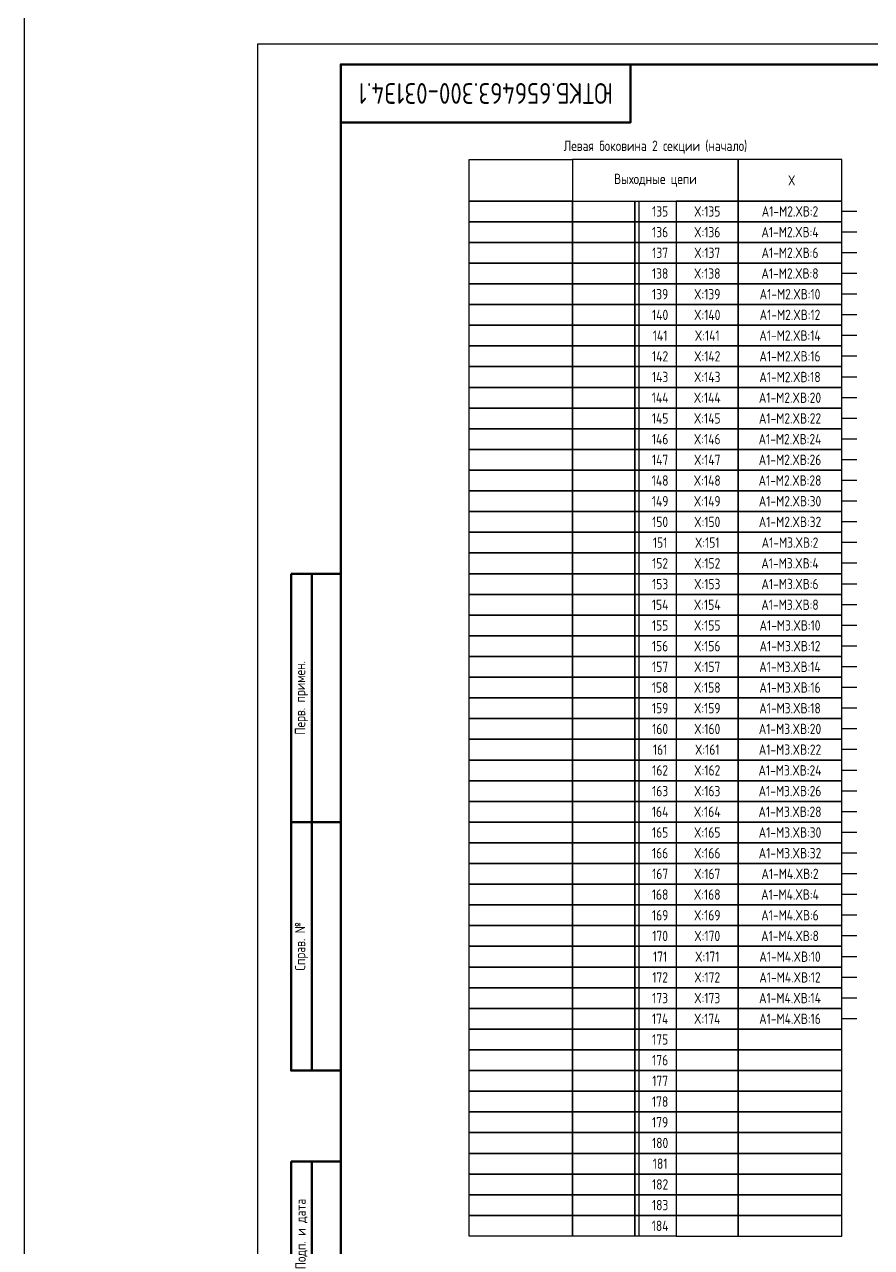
# Model space of a CAD drawing. Header units: millimetres. Extents: x -1043 to 5194, y -96 to 1568.
# Drawn here: x 4143.6 to 4348.2, y 1102.8 to 1398.2 of the extents above; entities that cross this region are included whole.
import ezdxf

# ---------------------------------------------------------------- set-up
doc = ezdxf.new("R2010")
doc.units = ezdxf.units.MM
doc.styles.add('Gost_type_A', font='GOST_A.TTF')

# ---------------------------------------------------------------- blocks, each defined once
blk = doc.blocks.new('Штамп левый верхний')
at = {"lineweight": 50}
for points in [[(-12, 0), (-7, 0), (-7, -60), (-12, -60)], [(-7, 0), (0, 0), (0, -60), (-7, -60)], [(-12, -60), (-7, -60), (-7, -120), (-12, -120)], [(-7, -60), (0, -60), (0, -120), (-7, -120)]]:
    blk.add_lwpolyline(points, close=True, dxfattribs=at)
at = {"char_height": 2.5, "width": 60, "attachment_point": 5, "rotation": 90, "style": 'Gost_type_A'}
for s, insert in [('Перв. примен.', (-9.5, -30)), ('Справ. №', (-9.5, -90))]:
    blk.add_mtext(s, dxfattribs=dict(at, insert=insert))
blk = doc.blocks.new('Штамп левый нижний')
at = {"lineweight": 50}
for points in [[(-12, 145), (-7, 145), (-7, 110), (-12, 110)], [(-7, 145), (0, 145), (0, 110), (-7, 110)], [(-12, 110), (-7, 110), (-7, 85), (-12, 85)], [(-7, 110), (0, 110), (0, 85), (-7, 85)], [(-12, 85), (-7, 85), (-7, 60), (-12, 60)], [(-7, 85), (0, 85), (0, 60), (-7, 60)], [(-12, 60), (-7, 60), (-7, 25), (-12, 25)], [(-7, 60), (0, 60), (0, 25), (-7, 25)], [(-12, 25), (-7, 25), (-7, 0), (-12, 0)], [(-7, 25), (0, 25), (0, 0), (-7, 0)]]:
    blk.add_lwpolyline(points, close=True, dxfattribs=at)
at = {"char_height": 2.5, "attachment_point": 5, "rotation": 90, "style": 'Gost_type_A'}
for s, insert, width in [('Подп. и дата', (-9.5, 127.5), 35), ('Инв. № дубл.', (-9.5, 97.5), 25), ('Взам. инв. №', (-9.5, 72.5), 25), ('Подп. и дата', (-9.5, 42.5), 35), ('Инв. N подл.', (-9.5, 12.5), 25)]:
    blk.add_mtext(s, dxfattribs=dict(at, insert=insert, width=width))
blk = doc.blocks.new('Штамп угловой верхний')
at = {"lineweight": 50}
blk.add_lwpolyline([(0, 0), (70, 0), (70, -14), (0, -14)], close=True, dxfattribs=at)

msp = doc.modelspace()

# ---------------------------------------------------------------- linework, layer by layer
for p, q in [((4292, 1355.54), (4292, 1105.54)), ((4344.62, 1353.04), (4341, 1353.04)), ((4344.62, 1348.04), (4341, 1348.04)), ((4344.62, 1343.04), (4341, 1343.04)), ((4344.62, 1338.04), (4341, 1338.04)), ((4344.62, 1333.04), (4341, 1333.04)), ((4344.62, 1328.04), (4341, 1328.04)), ((4344.62, 1323.04), (4341, 1323.04)), ((4344.62, 1318.04), (4341, 1318.04)), ((4344.62, 1313.04), (4341, 1313.04)), ((4344.62, 1308.04), (4341, 1308.04)), ((4344.62, 1303.04), (4341, 1303.04)), ((4344.62, 1298.04), (4341, 1298.04)), ((4344.62, 1293.04), (4341, 1293.04)), ((4344.62, 1288.04), (4341, 1288.04)), ((4344.62, 1283.04), (4341, 1283.04)), ((4344.62, 1278.04), (4341, 1278.04)), ((4344.62, 1273.04), (4341, 1273.04)), ((4344.62, 1268.04), (4341, 1268.04)), ((4344.62, 1263.04), (4341, 1263.04)), ((4344.62, 1258.04), (4341, 1258.04)), ((4344.62, 1253.04), (4341, 1253.04)), ((4344.62, 1248.04), (4341, 1248.04)), ((4344.62, 1243.04), (4341, 1243.04)), ((4344.62, 1238.04), (4341, 1238.04)), ((4344.62, 1233.04), (4341, 1233.04)), ((4344.62, 1228.04), (4341, 1228.04)), ((4344.62, 1223.04), (4341, 1223.04)), ((4344.62, 1218.04), (4341, 1218.04)), ((4344.62, 1213.04), (4341, 1213.04)), ((4344.62, 1208.04), (4341, 1208.04)), ((4344.62, 1203.04), (4341, 1203.04)), ((4344.62, 1198.04), (4341, 1198.04)), ((4344.62, 1193.04), (4341, 1193.04)), ((4344.62, 1188.04), (4341, 1188.04)), ((4344.62, 1183.04), (4341, 1183.04)), ((4344.62, 1178.04), (4341, 1178.04)), ((4344.62, 1173.04), (4341, 1173.04)), ((4344.62, 1168.04), (4341, 1168.04)), ((4344.62, 1163.04), (4341, 1163.04)), ((4344.62, 1158.04), (4341, 1158.04))]:
    msp.add_line(p, q)
at = {"color": 6}
msp.add_lwpolyline([(4143.59, 1567.93), (5143.07, 1567.93), (5143.07, 818.72), (4143.59, 818.72)], close=True, dxfattribs=at)
for points in [[(4497, 1393.54), (4497, 973.54), (4200, 973.54), (4200, 1393.54)], [(4251, 1365.54), (4276, 1365.54), (4276, 1355.54), (4251, 1355.54)], [(4316, 1365.54), (4276, 1365.54), (4276, 1355.54), (4316, 1355.54)], [(4341, 1365.54), (4316, 1365.54), (4316, 1355.54), (4341, 1355.54)], [(4251, 1355.54), (4276, 1355.54), (4276, 1350.54), (4251, 1350.54)], [(4276, 1355.54), (4291, 1355.54), (4291, 1350.54), (4276, 1350.54)], [(4291, 1355.54), (4301, 1355.54), (4301, 1350.54), (4291, 1350.54)], [(4316, 1355.54), (4301, 1355.54), (4301, 1350.54), (4316, 1350.54)], [(4341, 1355.54), (4316, 1355.54), (4316, 1350.54), (4341, 1350.54)], [(4251, 1350.54), (4276, 1350.54), (4276, 1345.54), (4251, 1345.54)], [(4276, 1350.54), (4291, 1350.54), (4291, 1345.54), (4276, 1345.54)], [(4291, 1350.54), (4301, 1350.54), (4301, 1345.54), (4291, 1345.54)], [(4316, 1350.54), (4301, 1350.54), (4301, 1345.54), (4316, 1345.54)], [(4341, 1350.54), (4316, 1350.54), (4316, 1345.54), (4341, 1345.54)], [(4251, 1345.54), (4276, 1345.54), (4276, 1340.54), (4251, 1340.54)], [(4276, 1345.54), (4291, 1345.54), (4291, 1340.54), (4276, 1340.54)], [(4291, 1345.54), (4301, 1345.54), (4301, 1340.54), (4291, 1340.54)], [(4316, 1345.54), (4301, 1345.54), (4301, 1340.54), (4316, 1340.54)], [(4341, 1345.54), (4316, 1345.54), (4316, 1340.54), (4341, 1340.54)], [(4251, 1340.54), (4276, 1340.54), (4276, 1335.54), (4251, 1335.54)], [(4276, 1340.54), (4291, 1340.54), (4291, 1335.54), (4276, 1335.54)], [(4291, 1340.54), (4301, 1340.54), (4301, 1335.54), (4291, 1335.54)], [(4316, 1340.54), (4301, 1340.54), (4301, 1335.54), (4316, 1335.54)], [(4341, 1340.54), (4316, 1340.54), (4316, 1335.54), (4341, 1335.54)], [(4251, 1335.54), (4276, 1335.54), (4276, 1330.54), (4251, 1330.54)], [(4276, 1335.54), (4291, 1335.54), (4291, 1330.54), (4276, 1330.54)], [(4291, 1335.54), (4301, 1335.54), (4301, 1330.54), (4291, 1330.54)], [(4316, 1335.54), (4301, 1335.54), (4301, 1330.54), (4316, 1330.54)], [(4341, 1335.54), (4316, 1335.54), (4316, 1330.54), (4341, 1330.54)], [(4251, 1330.54), (4276, 1330.54), (4276, 1325.54), (4251, 1325.54)], [(4276, 1330.54), (4291, 1330.54), (4291, 1325.54), (4276, 1325.54)], [(4291, 1330.54), (4301, 1330.54), (4301, 1325.54), (4291, 1325.54)], [(4316, 1330.54), (4301, 1330.54), (4301, 1325.54), (4316, 1325.54)], [(4341, 1330.54), (4316, 1330.54), (4316, 1325.54), (4341, 1325.54)], [(4251, 1325.54), (4276, 1325.54), (4276, 1320.54), (4251, 1320.54)], [(4276, 1325.54), (4291, 1325.54), (4291, 1320.54), (4276, 1320.54)], [(4291, 1325.54), (4301, 1325.54), (4301, 1320.54), (4291, 1320.54)], [(4316, 1325.54), (4301, 1325.54), (4301, 1320.54), (4316, 1320.54)], [(4341, 1325.54), (4316, 1325.54), (4316, 1320.54), (4341, 1320.54)], [(4251, 1320.54), (4276, 1320.54), (4276, 1315.54), (4251, 1315.54)], [(4276, 1320.54), (4291, 1320.54), (4291, 1315.54), (4276, 1315.54)], [(4291, 1320.54), (4301, 1320.54), (4301, 1315.54), (4291, 1315.54)], [(4316, 1320.54), (4301, 1320.54), (4301, 1315.54), (4316, 1315.54)], [(4341, 1320.54), (4316, 1320.54), (4316, 1315.54), (4341, 1315.54)], [(4251, 1315.54), (4276, 1315.54), (4276, 1310.54), (4251, 1310.54)], [(4276, 1315.54), (4291, 1315.54), (4291, 1310.54), (4276, 1310.54)], [(4291, 1315.54), (4301, 1315.54), (4301, 1310.54), (4291, 1310.54)], [(4316, 1315.54), (4301, 1315.54), (4301, 1310.54), (4316, 1310.54)], [(4341, 1315.54), (4316, 1315.54), (4316, 1310.54), (4341, 1310.54)], [(4251, 1310.54), (4276, 1310.54), (4276, 1305.54), (4251, 1305.54)], [(4276, 1310.54), (4291, 1310.54), (4291, 1305.54), (4276, 1305.54)], [(4291, 1310.54), (4301, 1310.54), (4301, 1305.54), (4291, 1305.54)], [(4316, 1310.54), (4301, 1310.54), (4301, 1305.54), (4316, 1305.54)], [(4341, 1310.54), (4316, 1310.54), (4316, 1305.54), (4341, 1305.54)], [(4251, 1305.54), (4276, 1305.54), (4276, 1300.54), (4251, 1300.54)], [(4276, 1305.54), (4291, 1305.54), (4291, 1300.54), (4276, 1300.54)], [(4291, 1305.54), (4301, 1305.54), (4301, 1300.54), (4291, 1300.54)], [(4316, 1305.54), (4301, 1305.54), (4301, 1300.54), (4316, 1300.54)], [(4341, 1305.54), (4316, 1305.54), (4316, 1300.54), (4341, 1300.54)], [(4251, 1300.54), (4276, 1300.54), (4276, 1295.54), (4251, 1295.54)], [(4276, 1300.54), (4291, 1300.54), (4291, 1295.54), (4276, 1295.54)], [(4291, 1300.54), (4301, 1300.54), (4301, 1295.54), (4291, 1295.54)], [(4316, 1300.54), (4301, 1300.54), (4301, 1295.54), (4316, 1295.54)], [(4341, 1300.54), (4316, 1300.54), (4316, 1295.54), (4341, 1295.54)], [(4251, 1295.54), (4276, 1295.54), (4276, 1290.54), (4251, 1290.54)], [(4276, 1295.54), (4291, 1295.54), (4291, 1290.54), (4276, 1290.54)], [(4291, 1295.54), (4301, 1295.54), (4301, 1290.54), (4291, 1290.54)], [(4316, 1295.54), (4301, 1295.54), (4301, 1290.54), (4316, 1290.54)], [(4341, 1295.54), (4316, 1295.54), (4316, 1290.54), (4341, 1290.54)], [(4251, 1290.54), (4276, 1290.54), (4276, 1285.54), (4251, 1285.54)], [(4276, 1290.54), (4291, 1290.54), (4291, 1285.54), (4276, 1285.54)], [(4291, 1290.54), (4301, 1290.54), (4301, 1285.54), (4291, 1285.54)], [(4316, 1290.54), (4301, 1290.54), (4301, 1285.54), (4316, 1285.54)], [(4341, 1290.54), (4316, 1290.54), (4316, 1285.54), (4341, 1285.54)], [(4251, 1285.54), (4276, 1285.54), (4276, 1280.54), (4251, 1280.54)], [(4276, 1285.54), (4291, 1285.54), (4291, 1280.54), (4276, 1280.54)], [(4291, 1285.54), (4301, 1285.54), (4301, 1280.54), (4291, 1280.54)], [(4316, 1285.54), (4301, 1285.54), (4301, 1280.54), (4316, 1280.54)], [(4341, 1285.54), (4316, 1285.54), (4316, 1280.54), (4341, 1280.54)], [(4251, 1280.54), (4276, 1280.54), (4276, 1275.54), (4251, 1275.54)], [(4276, 1280.54), (4291, 1280.54), (4291, 1275.54), (4276, 1275.54)], [(4291, 1280.54), (4301, 1280.54), (4301, 1275.54), (4291, 1275.54)], [(4316, 1280.54), (4301, 1280.54), (4301, 1275.54), (4316, 1275.54)], [(4341, 1280.54), (4316, 1280.54), (4316, 1275.54), (4341, 1275.54)], [(4251, 1275.54), (4276, 1275.54), (4276, 1270.54), (4251, 1270.54)], [(4276, 1275.54), (4291, 1275.54), (4291, 1270.54), (4276, 1270.54)], [(4291, 1275.54), (4301, 1275.54), (4301, 1270.54), (4291, 1270.54)], [(4316, 1275.54), (4301, 1275.54), (4301, 1270.54), (4316, 1270.54)], [(4341, 1275.54), (4316, 1275.54), (4316, 1270.54), (4341, 1270.54)], [(4251, 1270.54), (4276, 1270.54), (4276, 1265.54), (4251, 1265.54)], [(4276, 1270.54), (4291, 1270.54), (4291, 1265.54), (4276, 1265.54)], [(4291, 1270.54), (4301, 1270.54), (4301, 1265.54), (4291, 1265.54)], [(4316, 1270.54), (4301, 1270.54), (4301, 1265.54), (4316, 1265.54)], [(4341, 1270.54), (4316, 1270.54), (4316, 1265.54), (4341, 1265.54)], [(4251, 1265.54), (4276, 1265.54), (4276, 1260.54), (4251, 1260.54)], [(4276, 1265.54), (4291, 1265.54), (4291, 1260.54), (4276, 1260.54)], [(4291, 1265.54), (4301, 1265.54), (4301, 1260.54), (4291, 1260.54)], [(4316, 1265.54), (4301, 1265.54), (4301, 1260.54), (4316, 1260.54)], [(4341, 1265.54), (4316, 1265.54), (4316, 1260.54), (4341, 1260.54)], [(4251, 1260.54), (4276, 1260.54), (4276, 1255.54), (4251, 1255.54)], [(4276, 1260.54), (4291, 1260.54), (4291, 1255.54), (4276, 1255.54)], [(4291, 1260.54), (4301, 1260.54), (4301, 1255.54), (4291, 1255.54)], [(4316, 1260.54), (4301, 1260.54), (4301, 1255.54), (4316, 1255.54)], [(4341, 1260.54), (4316, 1260.54), (4316, 1255.54), (4341, 1255.54)], [(4251, 1255.54), (4276, 1255.54), (4276, 1250.54), (4251, 1250.54)], [(4276, 1255.54), (4291, 1255.54), (4291, 1250.54), (4276, 1250.54)], [(4291, 1255.54), (4301, 1255.54), (4301, 1250.54), (4291, 1250.54)], [(4316, 1255.54), (4301, 1255.54), (4301, 1250.54), (4316, 1250.54)], [(4341, 1255.54), (4316, 1255.54), (4316, 1250.54), (4341, 1250.54)], [(4251, 1250.54), (4276, 1250.54), (4276, 1245.54), (4251, 1245.54)], [(4276, 1250.54), (4291, 1250.54), (4291, 1245.54), (4276, 1245.54)], [(4291, 1250.54), (4301, 1250.54), (4301, 1245.54), (4291, 1245.54)], [(4316, 1250.54), (4301, 1250.54), (4301, 1245.54), (4316, 1245.54)], [(4341, 1250.54), (4316, 1250.54), (4316, 1245.54), (4341, 1245.54)], [(4251, 1245.54), (4276, 1245.54), (4276, 1240.54), (4251, 1240.54)], [(4276, 1245.54), (4291, 1245.54), (4291, 1240.54), (4276, 1240.54)], [(4291, 1245.54), (4301, 1245.54), (4301, 1240.54), (4291, 1240.54)], [(4316, 1245.54), (4301, 1245.54), (4301, 1240.54), (4316, 1240.54)], [(4341, 1245.54), (4316, 1245.54), (4316, 1240.54), (4341, 1240.54)], [(4251, 1240.54), (4276, 1240.54), (4276, 1235.54), (4251, 1235.54)], [(4276, 1240.54), (4291, 1240.54), (4291, 1235.54), (4276, 1235.54)], [(4291, 1240.54), (4301, 1240.54), (4301, 1235.54), (4291, 1235.54)], [(4316, 1240.54), (4301, 1240.54), (4301, 1235.54), (4316, 1235.54)], [(4341, 1240.54), (4316, 1240.54), (4316, 1235.54), (4341, 1235.54)], [(4251, 1235.54), (4276, 1235.54), (4276, 1230.54), (4251, 1230.54)], [(4276, 1235.54), (4291, 1235.54), (4291, 1230.54), (4276, 1230.54)], [(4291, 1235.54), (4301, 1235.54), (4301, 1230.54), (4291, 1230.54)], [(4316, 1235.54), (4301, 1235.54), (4301, 1230.54), (4316, 1230.54)], [(4341, 1235.54), (4316, 1235.54), (4316, 1230.54), (4341, 1230.54)], [(4251, 1230.54), (4276, 1230.54), (4276, 1225.54), (4251, 1225.54)], [(4276, 1230.54), (4291, 1230.54), (4291, 1225.54), (4276, 1225.54)], [(4291, 1230.54), (4301, 1230.54), (4301, 1225.54), (4291, 1225.54)], [(4316, 1230.54), (4301, 1230.54), (4301, 1225.54), (4316, 1225.54)], [(4341, 1230.54), (4316, 1230.54), (4316, 1225.54), (4341, 1225.54)], [(4251, 1225.54), (4276, 1225.54), (4276, 1220.54), (4251, 1220.54)], [(4276, 1225.54), (4291, 1225.54), (4291, 1220.54), (4276, 1220.54)], [(4291, 1225.54), (4301, 1225.54), (4301, 1220.54), (4291, 1220.54)], [(4316, 1225.54), (4301, 1225.54), (4301, 1220.54), (4316, 1220.54)], [(4341, 1225.54), (4316, 1225.54), (4316, 1220.54), (4341, 1220.54)], [(4251, 1220.54), (4276, 1220.54), (4276, 1215.54), (4251, 1215.54)], [(4276, 1220.54), (4291, 1220.54), (4291, 1215.54), (4276, 1215.54)], [(4291, 1220.54), (4301, 1220.54), (4301, 1215.54), (4291, 1215.54)], [(4316, 1220.54), (4301, 1220.54), (4301, 1215.54), (4316, 1215.54)], [(4341, 1220.54), (4316, 1220.54), (4316, 1215.54), (4341, 1215.54)], [(4251, 1215.54), (4276, 1215.54), (4276, 1210.54), (4251, 1210.54)], [(4276, 1215.54), (4291, 1215.54), (4291, 1210.54), (4276, 1210.54)], [(4291, 1215.54), (4301, 1215.54), (4301, 1210.54), (4291, 1210.54)], [(4316, 1215.54), (4301, 1215.54), (4301, 1210.54), (4316, 1210.54)], [(4341, 1215.54), (4316, 1215.54), (4316, 1210.54), (4341, 1210.54)], [(4251, 1210.54), (4276, 1210.54), (4276, 1205.54), (4251, 1205.54)], [(4276, 1210.54), (4291, 1210.54), (4291, 1205.54), (4276, 1205.54)], [(4291, 1210.54), (4301, 1210.54), (4301, 1205.54), (4291, 1205.54)], [(4316, 1210.54), (4301, 1210.54), (4301, 1205.54), (4316, 1205.54)], [(4341, 1210.54), (4316, 1210.54), (4316, 1205.54), (4341, 1205.54)], [(4251, 1205.54), (4276, 1205.54), (4276, 1200.54), (4251, 1200.54)], [(4276, 1205.54), (4291, 1205.54), (4291, 1200.54), (4276, 1200.54)], [(4291, 1205.54), (4301, 1205.54), (4301, 1200.54), (4291, 1200.54)], [(4316, 1205.54), (4301, 1205.54), (4301, 1200.54), (4316, 1200.54)], [(4341, 1205.54), (4316, 1205.54), (4316, 1200.54), (4341, 1200.54)], [(4251, 1200.54), (4276, 1200.54), (4276, 1195.54), (4251, 1195.54)], [(4276, 1200.54), (4291, 1200.54), (4291, 1195.54), (4276, 1195.54)], [(4291, 1200.54), (4301, 1200.54), (4301, 1195.54), (4291, 1195.54)], [(4316, 1200.54), (4301, 1200.54), (4301, 1195.54), (4316, 1195.54)], [(4341, 1200.54), (4316, 1200.54), (4316, 1195.54), (4341, 1195.54)], [(4251, 1195.54), (4276, 1195.54), (4276, 1190.54), (4251, 1190.54)], [(4276, 1195.54), (4291, 1195.54), (4291, 1190.54), (4276, 1190.54)], [(4291, 1195.54), (4301, 1195.54), (4301, 1190.54), (4291, 1190.54)], [(4316, 1195.54), (4301, 1195.54), (4301, 1190.54), (4316, 1190.54)], [(4341, 1195.54), (4316, 1195.54), (4316, 1190.54), (4341, 1190.54)], [(4251, 1190.54), (4276, 1190.54), (4276, 1185.54), (4251, 1185.54)], [(4276, 1190.54), (4291, 1190.54), (4291, 1185.54), (4276, 1185.54)], [(4291, 1190.54), (4301, 1190.54), (4301, 1185.54), (4291, 1185.54)], [(4316, 1190.54), (4301, 1190.54), (4301, 1185.54), (4316, 1185.54)], [(4341, 1190.54), (4316, 1190.54), (4316, 1185.54), (4341, 1185.54)], [(4251, 1185.54), (4276, 1185.54), (4276, 1180.54), (4251, 1180.54)], [(4276, 1185.54), (4291, 1185.54), (4291, 1180.54), (4276, 1180.54)], [(4291, 1185.54), (4301, 1185.54), (4301, 1180.54), (4291, 1180.54)], [(4316, 1185.54), (4301, 1185.54), (4301, 1180.54), (4316, 1180.54)], [(4341, 1185.54), (4316, 1185.54), (4316, 1180.54), (4341, 1180.54)], [(4251, 1180.54), (4276, 1180.54), (4276, 1175.54), (4251, 1175.54)], [(4276, 1180.54), (4291, 1180.54), (4291, 1175.54), (4276, 1175.54)], [(4291, 1180.54), (4301, 1180.54), (4301, 1175.54), (4291, 1175.54)], [(4316, 1180.54), (4301, 1180.54), (4301, 1175.54), (4316, 1175.54)], [(4341, 1180.54), (4316, 1180.54), (4316, 1175.54), (4341, 1175.54)], [(4251, 1175.54), (4276, 1175.54), (4276, 1170.54), (4251, 1170.54)], [(4276, 1175.54), (4291, 1175.54), (4291, 1170.54), (4276, 1170.54)], [(4291, 1175.54), (4301, 1175.54), (4301, 1170.54), (4291, 1170.54)], [(4316, 1175.54), (4301, 1175.54), (4301, 1170.54), (4316, 1170.54)], [(4341, 1175.54), (4316, 1175.54), (4316, 1170.54), (4341, 1170.54)], [(4251, 1170.54), (4276, 1170.54), (4276, 1165.54), (4251, 1165.54)], [(4276, 1170.54), (4291, 1170.54), (4291, 1165.54), (4276, 1165.54)], [(4291, 1170.54), (4301, 1170.54), (4301, 1165.54), (4291, 1165.54)], [(4316, 1170.54), (4301, 1170.54), (4301, 1165.54), (4316, 1165.54)], [(4341, 1170.54), (4316, 1170.54), (4316, 1165.54), (4341, 1165.54)], [(4251, 1165.54), (4276, 1165.54), (4276, 1160.54), (4251, 1160.54)], [(4276, 1165.54), (4291, 1165.54), (4291, 1160.54), (4276, 1160.54)], [(4291, 1165.54), (4301, 1165.54), (4301, 1160.54), (4291, 1160.54)], [(4316, 1165.54), (4301, 1165.54), (4301, 1160.54), (4316, 1160.54)], [(4341, 1165.54), (4316, 1165.54), (4316, 1160.54), (4341, 1160.54)], [(4251, 1160.54), (4276, 1160.54), (4276, 1155.54), (4251, 1155.54)], [(4276, 1160.54), (4291, 1160.54), (4291, 1155.54), (4276, 1155.54)], [(4291, 1160.54), (4301, 1160.54), (4301, 1155.54), (4291, 1155.54)], [(4316, 1160.54), (4301, 1160.54), (4301, 1155.54), (4316, 1155.54)], [(4341, 1160.54), (4316, 1160.54), (4316, 1155.54), (4341, 1155.54)], [(4251, 1155.54), (4276, 1155.54), (4276, 1150.54), (4251, 1150.54)], [(4276, 1155.54), (4291, 1155.54), (4291, 1150.54), (4276, 1150.54)], [(4291, 1155.54), (4301, 1155.54), (4301, 1150.54), (4291, 1150.54)], [(4316, 1155.54), (4301, 1155.54), (4301, 1150.54), (4316, 1150.54)], [(4341, 1155.54), (4316, 1155.54), (4316, 1150.54), (4341, 1150.54)], [(4251, 1150.54), (4276, 1150.54), (4276, 1145.54), (4251, 1145.54)], [(4276, 1150.54), (4291, 1150.54), (4291, 1145.54), (4276, 1145.54)], [(4291, 1150.54), (4301, 1150.54), (4301, 1145.54), (4291, 1145.54)], [(4316, 1150.54), (4301, 1150.54), (4301, 1145.54), (4316, 1145.54)], [(4341, 1150.54), (4316, 1150.54), (4316, 1145.54), (4341, 1145.54)], [(4251, 1145.54), (4276, 1145.54), (4276, 1140.54), (4251, 1140.54)], [(4276, 1145.54), (4291, 1145.54), (4291, 1140.54), (4276, 1140.54)], [(4291, 1145.54), (4301, 1145.54), (4301, 1140.54), (4291, 1140.54)], [(4316, 1145.54), (4301, 1145.54), (4301, 1140.54), (4316, 1140.54)], [(4341, 1145.54), (4316, 1145.54), (4316, 1140.54), (4341, 1140.54)], [(4251, 1140.54), (4276, 1140.54), (4276, 1135.54), (4251, 1135.54)], [(4276, 1140.54), (4291, 1140.54), (4291, 1135.54), (4276, 1135.54)], [(4291, 1140.54), (4301, 1140.54), (4301, 1135.54), (4291, 1135.54)], [(4316, 1140.54), (4301, 1140.54), (4301, 1135.54), (4316, 1135.54)], [(4341, 1140.54), (4316, 1140.54), (4316, 1135.54), (4341, 1135.54)], [(4251, 1135.54), (4276, 1135.54), (4276, 1130.54), (4251, 1130.54)], [(4276, 1135.54), (4291, 1135.54), (4291, 1130.54), (4276, 1130.54)], [(4291, 1135.54), (4301, 1135.54), (4301, 1130.54), (4291, 1130.54)], [(4316, 1135.54), (4301, 1135.54), (4301, 1130.54), (4316, 1130.54)], [(4341, 1135.54), (4316, 1135.54), (4316, 1130.54), (4341, 1130.54)], [(4251, 1130.54), (4276, 1130.54), (4276, 1125.54), (4251, 1125.54)], [(4276, 1130.54), (4291, 1130.54), (4291, 1125.54), (4276, 1125.54)], [(4291, 1130.54), (4301, 1130.54), (4301, 1125.54), (4291, 1125.54)], [(4316, 1130.54), (4301, 1130.54), (4301, 1125.54), (4316, 1125.54)], [(4341, 1130.54), (4316, 1130.54), (4316, 1125.54), (4341, 1125.54)], [(4251, 1125.54), (4276, 1125.54), (4276, 1120.54), (4251, 1120.54)], [(4276, 1125.54), (4291, 1125.54), (4291, 1120.54), (4276, 1120.54)], [(4291, 1125.54), (4301, 1125.54), (4301, 1120.54), (4291, 1120.54)], [(4316, 1125.54), (4301, 1125.54), (4301, 1120.54), (4316, 1120.54)], [(4341, 1125.54), (4316, 1125.54), (4316, 1120.54), (4341, 1120.54)], [(4251, 1120.54), (4276, 1120.54), (4276, 1115.54), (4251, 1115.54)], [(4276, 1120.54), (4291, 1120.54), (4291, 1115.54), (4276, 1115.54)], [(4291, 1120.54), (4301, 1120.54), (4301, 1115.54), (4291, 1115.54)], [(4316, 1120.54), (4301, 1120.54), (4301, 1115.54), (4316, 1115.54)], [(4341, 1120.54), (4316, 1120.54), (4316, 1115.54), (4341, 1115.54)], [(4251, 1115.54), (4276, 1115.54), (4276, 1110.54), (4251, 1110.54)], [(4276, 1115.54), (4291, 1115.54), (4291, 1110.54), (4276, 1110.54)], [(4291, 1115.54), (4301, 1115.54), (4301, 1110.54), (4291, 1110.54)], [(4316, 1115.54), (4301, 1115.54), (4301, 1110.54), (4316, 1110.54)], [(4341, 1115.54), (4316, 1115.54), (4316, 1110.54), (4341, 1110.54)], [(4251, 1110.54), (4276, 1110.54), (4276, 1105.54), (4251, 1105.54)], [(4276, 1110.54), (4291, 1110.54), (4291, 1105.54), (4276, 1105.54)], [(4291, 1110.54), (4301, 1110.54), (4301, 1105.54), (4291, 1105.54)], [(4316, 1110.54), (4301, 1110.54), (4301, 1105.54), (4316, 1105.54)], [(4341, 1110.54), (4316, 1110.54), (4316, 1105.54), (4341, 1105.54)]]:
    msp.add_lwpolyline(points, close=True)
at = {"lineweight": 50}
msp.add_lwpolyline([(4492, 1388.54), (4492, 978.54), (4220, 978.54), (4220, 1388.54)], close=True, dxfattribs=at)

# ---------------------------------------------------------------- block references
for name, p in [('Штамп угловой верхний', (4220, 1388.54)), ('Штамп левый верхний', (4220, 1265.54)), ('Штамп левый нижний', (4220, 978.54))]:
    msp.add_blockref(name, p)

# ---------------------------------------------------------------- texts
at = {"insert": (4255, 1381.54), "char_height": 5, "width": 70, "attachment_point": 5, "rotation": 180, "style": 'Gost_type_A'}
msp.add_mtext('ЮТКБ.656463.300-031Э4.1', dxfattribs=at)
at = {"color": 6, "insert": (4296, 1368.54), "char_height": 2.5, "width": 90, "attachment_point": 5, "style": 'Gost_type_A'}
msp.add_mtext('Левая боковина 2 секции (начало)', dxfattribs=at)
at = {"char_height": 2.5, "attachment_point": 5, "style": 'Gost_type_A'}
for s, insert, width in [('Выходные цепи', (4296, 1360.54), 40), ('X', (4328.91, 1360.54), 25), ('A1-M2.XВ:2', (4328.5, 1353.04), 25), ('A1-M2.XВ:4', (4328.5, 1348.04), 25), ('A1-M2.XВ:6', (4328.5, 1343.04), 25), ('A1-M2.XВ:8', (4328.5, 1338.04), 25), ('A1-M2.XВ:10', (4328.5, 1333.04), 25), ('A1-M2.XВ:12', (4328.5, 1328.04), 25), ('A1-M2.XВ:14', (4328.5, 1323.04), 25), ('A1-M2.XВ:16', (4328.5, 1318.04), 25), ('A1-M2.XВ:18', (4328.5, 1313.04), 25), ('A1-M2.XВ:20', (4328.5, 1308.04), 25), ('A1-M2.XВ:22', (4328.5, 1303.04), 25), ('A1-M2.XВ:24', (4328.5, 1298.04), 25), ('A1-M2.XВ:26', (4328.5, 1293.04), 25), ('A1-M2.XВ:28', (4328.5, 1288.04), 25), ('A1-M2.XВ:30', (4328.5, 1283.04), 25), ('A1-M2.XВ:32', (4328.5, 1278.04), 25), ('A1-M3.XВ:2', (4328.5, 1273.04), 25), ('A1-M3.XВ:4', (4328.5, 1268.04), 25), ('A1-M3.XВ:6', (4328.5, 1263.04), 25), ('A1-M3.XВ:8', (4328.5, 1258.04), 25), ('A1-M3.XВ:10', (4328.5, 1253.04), 25), ('A1-M3.XВ:12', (4328.5, 1248.04), 25), ('A1-M3.XВ:14', (4328.5, 1243.04), 25), ('A1-M3.XВ:16', (4328.5, 1238.04), 25), ('A1-M3.XВ:18', (4328.5, 1233.04), 25), ('A1-M3.XВ:20', (4328.5, 1228.04), 25), ('A1-M3.XВ:22', (4328.5, 1223.04), 25), ('A1-M3.XВ:24', (4328.5, 1218.04), 25), ('A1-M3.XВ:26', (4328.5, 1213.04), 25), ('A1-M3.XВ:28', (4328.5, 1208.04), 25), ('A1-M3.XВ:30', (4328.5, 1203.04), 25), ('A1-M3.XВ:32', (4328.5, 1198.04), 25), ('A1-M4.XВ:2', (4328.5, 1193.04), 25), ('A1-M4.XВ:4', (4328.5, 1188.04), 25), ('A1-M4.XВ:6', (4328.5, 1183.04), 25), ('A1-M4.XВ:8', (4328.5, 1178.04), 25), ('A1-M4.XВ:10', (4328.5, 1173.04), 25), ('A1-M4.XВ:12', (4328.5, 1168.04), 25), ('A1-M4.XВ:14', (4328.5, 1163.04), 25), ('A1-M4.XВ:16', (4328.5, 1158.04), 25)]:
    msp.add_mtext(s, dxfattribs=dict(at, insert=insert, width=width))
at = {"ltscale": 10, "char_height": 2.5, "attachment_point": 5, "style": 'Gost_type_A'}
for s, insert, width in [('135', (4297.13, 1353.04), 8), ('X:135', (4308.5, 1353.04), 15), ('136', (4297.13, 1348.04), 8), ('X:136', (4308.5, 1348.04), 15), ('137', (4297.13, 1343.04), 8), ('X:137', (4308.5, 1343.04), 15), ('138', (4297.13, 1338.04), 8), ('X:138', (4308.5, 1338.04), 15), ('139', (4297.13, 1333.04), 8), ('X:139', (4308.5, 1333.04), 15), ('140', (4297.13, 1328.04), 8), ('X:140', (4308.5, 1328.04), 15), ('141', (4297.13, 1323.04), 8), ('X:141', (4308.5, 1323.04), 15), ('142', (4297.13, 1318.04), 8), ('X:142', (4308.5, 1318.04), 15), ('143', (4297.13, 1313.04), 8), ('X:143', (4308.5, 1313.04), 15), ('144', (4297.13, 1308.04), 8), ('X:144', (4308.5, 1308.04), 15), ('145', (4297.13, 1303.04), 8), ('X:145', (4308.5, 1303.04), 15), ('146', (4297.13, 1298.04), 8), ('X:146', (4308.5, 1298.04), 15), ('147', (4297.13, 1293.04), 8), ('X:147', (4308.5, 1293.04), 15), ('148', (4297.13, 1288.04), 8), ('X:148', (4308.5, 1288.04), 15), ('149', (4297.13, 1283.04), 8), ('X:149', (4308.5, 1283.04), 15), ('150', (4297.13, 1278.04), 8), ('X:150', (4308.5, 1278.04), 15), ('151', (4297.13, 1273.04), 8), ('X:151', (4308.5, 1273.04), 15), ('152', (4297.13, 1268.04), 8), ('X:152', (4308.5, 1268.04), 15), ('153', (4297.13, 1263.04), 8), ('X:153', (4308.5, 1263.04), 15), ('154', (4297.13, 1258.04), 8), ('X:154', (4308.5, 1258.04), 15), ('155', (4297.13, 1253.04), 8), ('X:155', (4308.5, 1253.04), 15), ('156', (4297.13, 1248.04), 8), ('X:156', (4308.5, 1248.04), 15), ('157', (4297.13, 1243.04), 8), ('X:157', (4308.5, 1243.04), 15), ('158', (4297.13, 1238.04), 8), ('X:158', (4308.5, 1238.04), 15), ('159', (4297.13, 1233.04), 8), ('X:159', (4308.5, 1233.04), 15), ('160', (4297.13, 1228.04), 8), ('X:160', (4308.5, 1228.04), 15), ('161', (4297.13, 1223.04), 8), ('X:161', (4308.5, 1223.04), 15), ('162', (4297.13, 1218.04), 8), ('X:162', (4308.5, 1218.04), 15), ('163', (4297.13, 1213.04), 8), ('X:163', (4308.5, 1213.04), 15), ('164', (4297.13, 1208.04), 8), ('X:164', (4308.5, 1208.04), 15), ('165', (4297.13, 1203.04), 8), ('X:165', (4308.5, 1203.04), 15), ('166', (4297.13, 1198.04), 8), ('X:166', (4308.5, 1198.04), 15), ('167', (4297.13, 1193.04), 8), ('X:167', (4308.5, 1193.04), 15), ('168', (4297.13, 1188.04), 8), ('X:168', (4308.5, 1188.04), 15), ('169', (4297.13, 1183.04), 8), ('X:169', (4308.5, 1183.04), 15), ('170', (4297.13, 1178.04), 8), ('X:170', (4308.5, 1178.04), 15), ('171', (4297.13, 1173.04), 8), ('X:171', (4308.5, 1173.04), 15), ('172', (4297.13, 1168.04), 8), ('X:172', (4308.5, 1168.04), 15), ('173', (4297.13, 1163.04), 8), ('X:173', (4308.5, 1163.04), 15), ('174', (4297.13, 1158.04), 8), ('X:174', (4308.5, 1158.04), 15), ('175', (4297.13, 1153.04), 8), ('176', (4297.13, 1148.04), 8), ('177', (4297.13, 1143.04), 8), ('178', (4297.13, 1138.04), 8), ('179', (4297.13, 1133.04), 8), ('180', (4297.13, 1128.04), 8), ('181', (4297.13, 1123.04), 8), ('182', (4297.13, 1118.04), 8), ('183', (4297.13, 1113.04), 8), ('184', (4297.13, 1108.04), 8)]:
    msp.add_mtext(s, dxfattribs=dict(at, insert=insert, width=width))

doc.saveas('drawing.dxf')
